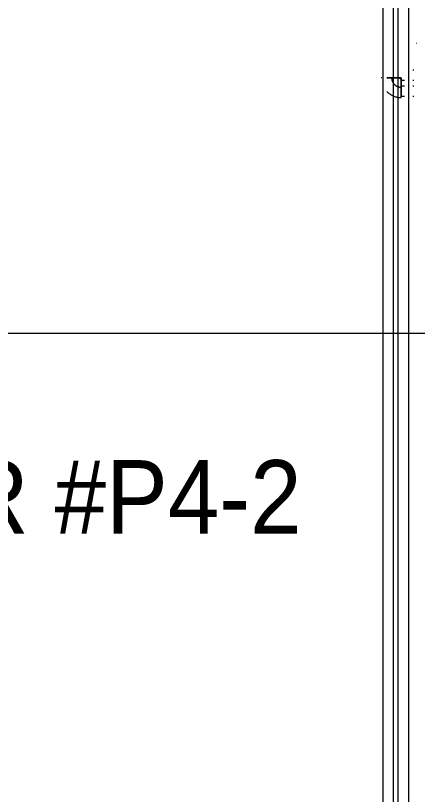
# Model space of a CAD drawing. Header units: metres. Extents: x 32 to 132, y -29 to 44.
# Drawn here: x 126.388 to 127.37, y -15.075 to -13.17 of the extents above; entities that cross this region are included whole.
import ezdxf

# ---------------------------------------------------------------- set-up
doc = ezdxf.new("R2010")
doc.units = ezdxf.units.M
doc.header["$LTSCALE"] = 100
doc.linetypes.add('HIDDEN JT', pattern=[0.0016, 0.001, -0.0006])
doc.layers.add('A-DETL', color=7, linetype='Continuous', lineweight=9, true_color=0x00a600)
doc.layers.add('M-EQPM-IDEN', color=7, linetype='Continuous', lineweight=9)
doc.layers.add('P-PIPE', color=7, linetype='Continuous', lineweight=18)
doc.styles.add('SansSerif_2', font='SANSS__.TTF', dxfattribs={"width": 0.9, "height": 0.18})

# ---------------------------------------------------------------- blocks, each defined once
blk = doc.blocks.new('Elbow - Welded - REFRIGERACION-V95-NIVEL 04')
at = {"layer": 'A-DETL', "color": 11, "linetype": 'HIDDEN JT', "true_color": 0xff8080}
for p, q in [((-0.0131, 0.01), (-0.0131, -0.01)), ((-0.0131, 0.0096), (-0.0131, 0.0086)), ((0.01, 0.0131), (-0.01, 0.0131)), ((-0.0086, 0.0131), (-0.0096, 0.0131)), ((0.01, 0.0131), (0.0071, 0.0131)), ((-0.0131, -0.0071), (-0.0131, -0.01))]:
    blk.add_line(p, q, dxfattribs=at)
at = {"layer": 'A-DETL', "color": 11, "linetype": 'HIDDEN JT', "true_color": 0xff8080, "flags": 128}
for points in [[(-0.0131, -0.01), (-0.0122, -0.01), (-0.0113, -0.0099), (-0.0104, -0.0098), (-0.0095, -0.0097), (-0.0086, -0.0095), (-0.0077, -0.0093), (-0.0068, -0.0091), (-0.0059, -0.0088), (-0.005, -0.0085), (-0.0041, -0.0081), (-0.0033, -0.0078), (-0.0025, -0.0074), (-0.0017, -0.0069), (-0.0009, -0.0064), (-0.0001, -0.0059), (0.0007, -0.0054), (0.0014, -0.0048), (0.0021, -0.0042), (0.0028, -0.0036), (0.0034, -0.003), (0.0041, -0.0023), (0.0047, -0.0016), (0.0052, -0.0009), (0.0058, -0.0001), (0.0063, 0.0007), (0.0068, 0.0014), (0.0072, 0.0023), (0.0077, 0.0031), (0.008, 0.0039), (0.0084, 0.0048), (0.0087, 0.0056), (0.009, 0.0065), (0.0092, 0.0074), (0.0095, 0.0083), (0.0096, 0.0092), (0.0098, 0.0101), (0.0099, 0.0111), (0.0099, 0.012), (0.01, 0.0129), (0.01, 0.0131)], [(-0.01, 0.0131), (-0.01, 0.013), (-0.01, 0.0129), (-0.01, 0.0128), (-0.01, 0.0126), (-0.01, 0.0125), (-0.0101, 0.0124), (-0.0101, 0.0123), (-0.0101, 0.0121), (-0.0102, 0.012), (-0.0102, 0.0119), (-0.0103, 0.0118), (-0.0103, 0.0117), (-0.0104, 0.0116), (-0.0105, 0.0115), (-0.0105, 0.0114), (-0.0106, 0.0113), (-0.0107, 0.0112), (-0.0108, 0.0111), (-0.0108, 0.011), (-0.0109, 0.0109), (-0.011, 0.0108), (-0.0111, 0.0107), (-0.0112, 0.0106), (-0.0113, 0.0105), (-0.0114, 0.0105), (-0.0115, 0.0104), (-0.0117, 0.0103), (-0.0118, 0.0103), (-0.0119, 0.0102), (-0.012, 0.0102), (-0.0121, 0.0101), (-0.0122, 0.0101), (-0.0124, 0.0101), (-0.0125, 0.01), (-0.0126, 0.01), (-0.0127, 0.01), (-0.0129, 0.01), (-0.013, 0.01), (-0.0131, 0.01), (-0.0131, 0.01)]]:
    blk.add_lwpolyline(points, dxfattribs=at)

msp = doc.modelspace()

# ---------------------------------------------------------------- linework, layer by layer
at = {"layer": 'A-DETL', "color": 11, "linetype": 'HIDDEN JT', "true_color": 0xff8080}
for p, q in [((127.3234, -13.3224), (127.2951, -13.3224)), ((127.2952, -13.3224), (127.3302, -13.3224)), ((127.3298, -13.3224), (127.3107, -13.3224)), ((127.3302, -13.3224), (127.3302, -13.3673)), ((127.3302, -13.3419), (127.3302, -13.3228)), ((127.3302, -13.3254), (127.3302, -13.3228)), ((127.3388, -13.3292), (127.3302, -13.3292)), ((127.3302, -13.371), (127.3302, -13.3292)), ((127.3302, -13.3419), (127.3388, -13.3419)), ((127.3302, -13.3673), (127.3388, -13.3673))]:
    msp.add_line(p, q, dxfattribs=at)
at = {"layer": 'A-DETL', "color": 11, "linetype": 'HIDDEN JT', "true_color": 0xff8080, "flags": 128}
msp.add_lwpolyline([(127.2953, -13.3561), (127.2964, -13.3572), (127.2978, -13.3586), (127.2992, -13.3598), (127.3008, -13.361), (127.3023, -13.3622), (127.3039, -13.3633), (127.3056, -13.3643), (127.3073, -13.3652), (127.309, -13.3661), (127.3108, -13.3669), (127.3126, -13.3677), (127.3144, -13.3683), (127.3162, -13.3689), (127.3181, -13.3694), (127.32, -13.3699), (127.3219, -13.3703), (127.3238, -13.3705), (127.3258, -13.3708), (127.3277, -13.3709), (127.3296, -13.371), (127.3302, -13.371)], dxfattribs=at)
at = {"layer": 'A-DETL', "color": 11, "linetype": 'HIDDEN JT', "true_color": 0xff8080}
msp.add_arc((127.3302, -13.3224), 0.000329, 180, 270, dxfattribs=at)
at = {"layer": 'M-EQPM-IDEN'}
msp.add_line((127.7022, -13.948), (125.9401, -13.948), dxfattribs=at)
at = {"layer": 'P-PIPE', "color": 11, "true_color": 0xff8080}
for p, q in [((127.3107, -8.795), (127.3107, -17.0469)), ((127.3234, -17.0469), (127.3234, -8.795)), ((127.3488, -17.0283), (127.3488, -8.795)), ((127.2853, -8.8136), (127.2853, -17.0469)), ((127.3612, -13.3038), (127.3588, -13.3038)), ((127.2828, -13.3224), (127.2816, -13.3224)), ((127.3612, -13.3292), (127.3588, -13.3292)), ((127.3588, -13.3419), (127.3612, -13.3419)), ((127.3588, -13.3673), (127.3612, -13.3673))]:
    msp.add_line(p, q, dxfattribs=at)
at = {"layer": 'P-PIPE', "color": 1, "true_color": 0xff0000}
msp.add_line((127.3689, -13.2386), (127.3675, -13.2386), dxfattribs=at)

# ---------------------------------------------------------------- block references
at = {"layer": 'A-DETL', "color": 11, "linetype": 'HIDDEN JT', "true_color": 0xff8080, "rotation": 270}
msp.add_blockref('Elbow - Welded - REFRIGERACION-V95-NIVEL 04', (127.317, -13.3356), dxfattribs=at)

# ---------------------------------------------------------------- texts
at = {"layer": 'M-EQPM-IDEN', "insert": (124.8236, -14.2574), "char_height": 0.18, "width": 2.69848, "attachment_point": 1, "style": 'SansSerif_2'}
msp.add_mtext('EVAPORADOR #P4-2', dxfattribs=at)

doc.saveas('drawing.dxf')
